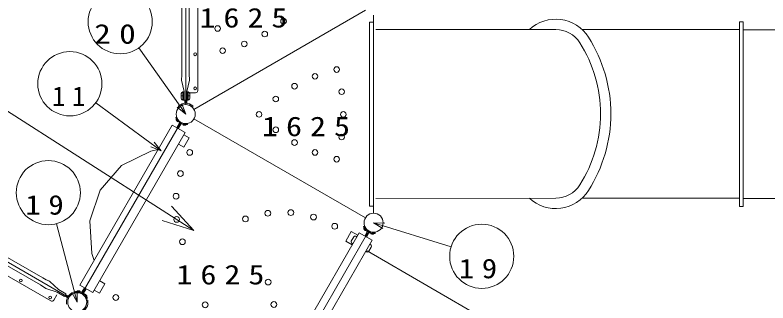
# Model space of a CAD drawing. Units: millimetres on the paper. Extents: x 0 to 420, y -594 to 297.
# Drawn here: x 130.2 to 188.9, y 175.4 to 197.8 of the extents above; entities that cross this region are included whole.
import ezdxf

# ---------------------------------------------------------------- set-up
doc = ezdxf.new("R2010")
doc.units = ezdxf.units.MM
for name, color, linetype, lineweight in [('0_2', 7, 'Continuous', 13), ('2D', 7, 'Continuous', 13), ('2D_DIMENSION', 7, 'Continuous', 13), ('TEXT', 7, 'Continuous', 13)]:
    doc.layers.add(name, color=color, linetype=linetype, lineweight=lineweight)
doc.styles.add('ＭＳ ゴシック', font='')
doc.styles.get('ＭＳ ゴシック').set_extended_font_data('MS Gothic')

msp = doc.modelspace()

# ---------------------------------------------------------------- linework, layer by layer
at = {"layer": '0_2'}
for p, q in [((157.874, 197.295), (158.19, 197.295)), ((157.874, 182.962), (158.19, 182.962))]:
    msp.add_line(p, q, dxfattribs=at)
at = {"layer": '2D'}
for p, q in [((143.54, 190.869), (143.54, 206.304)), ((144.479, 205.214), (144.479, 191.964)), ((143.247, 193.403), (143.247, 203.771)), ((143.803, 203.896), (143.803, 193.277)), ((144.182, 190.499), (157.549, 198.216)), ((157.549, 198.216), (144.182, 190.499)), ((158.19, 197.846), (158.19, 182.411)), ((157.874, 197.295), (157.874, 182.962)), ((186.722, 197.325), (186.722, 182.932)), ((186.992, 197.325), (186.722, 197.325)), ((186.992, 182.932), (186.992, 197.325)), ((158.351, 196.721), (172.386, 196.722)), ((174.444, 196.721), (186.722, 196.721)), ((201.328, 196.687), (186.992, 196.687)), ((139.882, 195.288), (143.54, 190.128)), ((143.23, 193.09), (143.247, 193.403)), ((143.803, 193.277), (143.844, 192.782)), ((143.203, 192.785), (143.213, 192.873)), ((143.409, 191.883), (143.203, 192.785)), ((143.213, 192.873), (143.23, 193.09)), ((143.844, 192.782), (143.64, 191.879)), ((143.195, 191.743), (143.197, 191.351)), ((143.197, 191.543), (143.406, 191.543)), ((143.407, 191.86), (143.322, 191.86)), ((143.324, 191.228), (143.324, 191.86)), ((143.407, 191.227), (143.407, 191.86)), ((143.409, 191.211), (143.409, 191.883)), ((143.64, 191.879), (143.64, 191.211)), ((143.64, 191.796), (143.642, 191.796)), ((143.642, 191.227), (143.642, 191.86)), ((143.642, 191.86), (143.728, 191.86)), ((143.853, 191.543), (143.644, 191.543)), ((143.726, 191.228), (143.726, 191.86)), ((143.837, 191.798), (144.312, 191.798)), ((143.854, 191.743), (143.853, 191.351)), ((136.528, 191.018), (141.629, 187.278)), ((143.54, 190.128), (143.241, 190.937)), ((143.322, 191.227), (143.407, 191.227)), ((143.64, 191.211), (143.409, 191.211)), ((143.47, 190.991), (143.47, 191.214)), ((143.545, 190.991), (143.545, 191.214)), ((143.62, 190.991), (143.62, 191.214)), ((143.728, 191.227), (143.642, 191.227)), ((142.876, 190.679), (143.54, 190.128)), ((143.021, 190.656), (143.01, 190.669)), ((144.069, 190.656), (144.08, 190.669)), ((142.773, 189.841), (142.777, 189.852)), ((142.775, 189.835), (142.773, 189.841)), ((142.776, 189.828), (142.775, 189.835)), ((142.789, 189.799), (142.776, 189.828)), ((142.777, 189.852), (142.779, 189.856)), ((142.779, 189.856), (142.838, 189.879)), ((142.808, 189.761), (142.789, 189.799)), ((142.793, 189.694), (142.803, 189.71)), ((142.799, 189.675), (142.793, 189.694)), ((142.812, 189.656), (142.799, 189.675)), ((142.803, 189.71), (142.823, 189.726)), ((142.827, 189.729), (142.808, 189.761)), ((142.83, 189.635), (142.812, 189.656)), ((142.823, 189.726), (142.827, 189.729)), ((142.858, 189.679), (142.827, 189.729)), ((142.848, 189.611), (142.83, 189.635)), ((142.838, 189.879), (142.85, 189.848)), ((142.867, 189.587), (142.848, 189.611)), ((142.85, 189.848), (142.869, 189.81)), ((142.888, 189.634), (142.858, 189.679)), ((142.882, 189.567), (142.867, 189.587)), ((142.869, 189.81), (142.89, 189.768)), ((142.922, 189.593), (142.888, 189.634)), ((142.89, 189.768), (142.913, 189.728)), ((142.913, 189.728), (142.941, 189.687)), ((142.96, 189.552), (142.922, 189.593)), ((142.941, 189.687), (142.974, 189.647)), ((142.974, 189.647), (143.01, 189.61)), ((143.01, 189.61), (143.047, 189.572)), ((143.047, 189.572), (143.092, 189.538)), ((157.549, 182.04), (144.182, 189.758)), ((157.549, 182.041), (144.182, 189.758)), ((142.498, 189.276), (135.299, 176.807)), ((143.17, 189.487), (135.453, 176.12)), ((143.506, 188.694), (142.498, 189.276)), ((142.845, 189.076), (143.058, 189.447)), ((142.898, 189.547), (142.882, 189.567)), ((142.914, 189.538), (142.898, 189.547)), ((143.119, 189.398), (142.911, 189.037)), ((143.119, 189.398), (142.911, 189.037)), ((142.933, 189.543), (142.914, 189.538)), ((142.953, 189.559), (142.933, 189.543)), ((142.999, 189.516), (142.96, 189.552)), ((142.977, 188.999), (143.192, 189.369)), ((143.043, 189.48), (142.999, 189.516)), ((143.092, 189.538), (143.106, 189.524)), ((143.106, 189.524), (143.116, 189.508)), ((143.116, 189.508), (143.127, 189.485)), ((143.133, 189.431), (143.119, 189.398)), ((143.141, 189.426), (143.119, 189.398)), ((143.127, 189.485), (143.13, 189.473)), ((143.13, 189.473), (143.134, 189.465)), ((143.134, 189.465), (143.132, 189.434)), ((143.132, 189.434), (143.133, 189.431)), ((143.144, 189.427), (143.141, 189.426)), ((143.17, 189.444), (143.144, 189.427)), ((143.179, 189.445), (143.17, 189.444)), ((143.192, 189.448), (143.179, 189.445)), ((143.217, 189.45), (143.192, 189.448)), ((143.236, 189.45), (143.217, 189.45)), ((143.229, 189.372), (143.282, 189.352)), ((143.254, 189.444), (143.236, 189.45)), ((143.306, 189.422), (143.254, 189.444)), ((143.282, 189.352), (143.333, 189.337)), ((143.358, 189.409), (143.306, 189.422)), ((143.333, 189.337), (143.387, 189.324)), ((143.342, 189.334), (143.338, 189.309)), ((143.338, 189.309), (143.343, 189.29)), ((143.343, 189.29), (143.36, 189.281)), ((143.407, 189.396), (143.358, 189.409)), ((143.36, 189.281), (143.385, 189.277)), ((143.385, 189.277), (143.41, 189.274)), ((143.387, 189.324), (143.439, 189.316)), ((143.459, 189.388), (143.407, 189.396)), ((143.41, 189.274), (143.44, 189.27)), ((143.439, 189.316), (143.494, 189.312)), ((143.44, 189.27), (143.47, 189.266)), ((143.508, 189.384), (143.459, 189.388)), ((143.47, 189.266), (143.497, 189.261)), ((143.494, 189.312), (143.552, 189.31)), ((143.497, 189.261), (143.52, 189.259)), ((143.554, 189.384), (143.508, 189.384)), ((143.52, 189.259), (143.539, 189.264)), ((143.539, 189.264), (143.548, 189.28)), ((143.548, 189.28), (143.552, 189.305)), ((143.552, 189.305), (143.552, 189.31)), ((143.552, 189.31), (143.59, 189.31)), ((143.602, 189.387), (143.554, 189.384)), ((143.59, 189.31), (143.632, 189.313)), ((143.644, 189.389), (143.602, 189.387)), ((143.632, 189.313), (143.664, 189.316)), ((143.677, 189.395), (143.644, 189.389)), ((143.664, 189.316), (143.67, 189.318)), ((143.67, 189.318), (143.676, 189.319)), ((143.676, 189.319), (143.684, 189.328)), ((143.687, 189.332), (143.677, 189.395)), ((143.684, 189.328), (143.687, 189.332)), ((136.307, 176.225), (143.506, 188.694)), ((143.403, 188.515), (143.811, 188.28)), ((141.629, 187.278), (141.089, 187.951)), ((143.811, 188.28), (143.388, 187.547)), ((140.815, 187.242), (138.542, 186.121)), ((141.394, 187.364), (140.815, 187.242)), ((140.825, 187.591), (141.629, 187.278)), ((143.388, 187.547), (142.98, 187.782)), ((138.542, 186.121), (136.872, 184.214)), ((136.872, 184.214), (136.056, 181.814)), ((121.073, 183.564), (134.44, 175.847)), ((121.074, 183.566), (134.441, 175.849)), ((158.351, 183.553), (172.386, 183.58)), ((174.443, 183.58), (186.722, 183.58)), ((201.364, 183.545), (186.992, 183.545)), ((123.414, 182.552), (132.393, 177.368)), ((186.722, 182.932), (186.992, 182.932)), ((133.027, 175.579), (121.552, 182.204)), ((132.223, 176.824), (123.027, 182.133)), ((133.467, 181.593), (135.082, 175.478)), ((136.056, 181.814), (136.221, 179.283)), ((157.407, 181.358), (157.411, 181.37)), ((157.409, 181.352), (157.407, 181.358)), ((157.411, 181.37), (157.413, 181.374)), ((157.413, 181.374), (157.472, 181.396)), ((157.472, 181.396), (157.484, 181.365)), ((157.484, 181.365), (157.503, 181.327)), ((158.19, 181.67), (158.92, 181.21)), ((159.052, 181.636), (158.19, 181.67)), ((164.231, 179.795), (158.19, 181.67)), ((149.855, 168.404), (157.058, 180.88)), ((150.102, 167.662), (157.82, 181.029)), ((156.028, 180.241), (156.451, 180.975)), ((156.451, 180.975), (156.947, 180.688)), ((158.066, 180.299), (157.058, 180.88)), ((157.411, 181.345), (157.409, 181.352)), ((157.424, 181.316), (157.411, 181.345)), ((157.442, 181.279), (157.424, 181.316)), ((157.428, 181.211), (157.437, 181.228)), ((157.433, 181.192), (157.428, 181.211)), ((157.447, 181.174), (157.433, 181.192)), ((157.437, 181.228), (157.457, 181.243)), ((157.461, 181.246), (157.442, 181.279)), ((157.464, 181.153), (157.447, 181.174)), ((157.457, 181.243), (157.461, 181.246)), ((157.492, 181.196), (157.461, 181.246)), ((157.483, 181.128), (157.464, 181.153)), ((157.501, 181.104), (157.483, 181.128)), ((157.523, 181.151), (157.492, 181.196)), ((157.499, 180.626), (157.693, 180.964)), ((157.517, 181.085), (157.501, 181.104)), ((157.503, 181.327), (157.524, 181.285)), ((157.532, 181.065), (157.517, 181.085)), ((157.556, 181.11), (157.523, 181.151)), ((157.524, 181.285), (157.547, 181.245)), ((157.548, 181.055), (157.532, 181.065)), ((157.547, 181.245), (157.575, 181.205)), ((157.568, 181.06), (157.548, 181.055)), ((157.594, 181.069), (157.556, 181.11)), ((157.754, 180.915), (157.565, 180.588)), ((157.754, 180.915), (157.565, 180.588)), ((157.587, 181.076), (157.568, 181.06)), ((157.575, 181.205), (157.608, 181.164)), ((157.633, 181.034), (157.594, 181.069)), ((157.608, 181.164), (157.644, 181.127)), ((157.631, 180.55), (157.826, 180.887)), ((157.677, 180.997), (157.633, 181.034)), ((157.644, 181.127), (157.681, 181.089)), ((157.681, 181.089), (157.727, 181.055)), ((157.727, 181.055), (157.74, 181.042)), ((157.74, 181.042), (157.75, 181.025)), ((157.75, 181.025), (157.761, 181.003)), ((157.767, 180.948), (157.754, 180.915)), ((157.775, 180.943), (157.754, 180.915)), ((157.761, 181.003), (157.765, 180.99)), ((157.765, 180.99), (157.768, 180.982)), ((157.768, 180.982), (157.766, 180.951)), ((157.766, 180.951), (157.767, 180.948)), ((157.779, 180.944), (157.775, 180.943)), ((157.805, 180.961), (157.779, 180.944)), ((157.813, 180.962), (157.805, 180.961)), ((157.826, 180.965), (157.813, 180.962)), ((157.851, 180.967), (157.826, 180.965)), ((157.87, 180.967), (157.851, 180.967)), ((157.863, 180.89), (157.917, 180.87)), ((157.889, 180.962), (157.87, 180.967)), ((157.941, 180.94), (157.889, 180.962)), ((157.917, 180.87), (157.967, 180.854)), ((157.992, 180.926), (157.941, 180.94)), ((157.967, 180.854), (158.022, 180.841)), ((157.976, 180.852), (157.973, 180.827)), ((157.973, 180.827), (157.978, 180.807)), ((157.978, 180.807), (157.994, 180.798)), ((158.042, 180.914), (157.992, 180.926)), ((157.994, 180.798), (158.019, 180.794)), ((158.019, 180.794), (158.044, 180.791)), ((158.022, 180.841), (158.074, 180.833)), ((158.094, 180.905), (158.042, 180.914)), ((158.044, 180.791), (158.074, 180.787)), ((158.074, 180.833), (158.128, 180.829)), ((158.074, 180.787), (158.104, 180.783)), ((158.143, 180.901), (158.094, 180.905)), ((158.104, 180.783), (158.131, 180.778)), ((158.128, 180.829), (158.186, 180.827)), ((158.131, 180.778), (158.154, 180.776)), ((158.189, 180.902), (158.143, 180.901)), ((158.154, 180.776), (158.173, 180.781)), ((158.173, 180.781), (158.183, 180.797)), ((158.183, 180.797), (158.186, 180.822)), ((158.186, 180.822), (158.187, 180.827)), ((158.186, 180.827), (158.224, 180.827)), ((158.236, 180.904), (158.189, 180.902)), ((158.224, 180.827), (158.266, 180.83)), ((158.278, 180.907), (158.236, 180.904)), ((158.266, 180.83), (158.298, 180.833)), ((158.311, 180.912), (158.278, 180.907)), ((158.298, 180.833), (158.304, 180.835)), ((158.304, 180.835), (158.311, 180.837)), ((158.321, 180.85), (158.311, 180.912)), ((158.311, 180.837), (158.319, 180.846)), ((158.319, 180.846), (158.321, 180.85)), ((158.066, 180.299), (150.863, 167.822)), ((156.524, 179.955), (156.028, 180.241)), ((156.443, 180.242), (156.428, 180.194)), ((156.428, 180.194), (156.431, 180.147)), ((156.634, 180.573), (156.443, 180.242)), ((156.564, 180.027), (156.881, 180.576)), ((156.668, 180.609), (156.634, 180.573)), ((156.71, 180.631), (156.668, 180.609)), ((156.761, 180.634), (156.71, 180.631)), ((156.808, 180.618), (156.761, 180.634)), ((156.881, 180.576), (156.808, 180.618)), ((156.431, 180.147), (156.453, 180.101)), ((156.453, 180.101), (156.491, 180.069)), ((156.491, 180.069), (156.564, 180.027)), ((157.571, 179.445), (157.888, 179.994)), ((158.009, 179.778), (157.819, 179.448)), ((157.888, 179.994), (157.961, 179.952)), ((157.961, 179.952), (157.999, 179.919)), ((157.999, 179.919), (158.021, 179.874)), ((158.024, 179.827), (158.009, 179.778)), ((158.021, 179.874), (158.024, 179.827)), ((136.221, 179.283), (136.406, 178.725)), ((157.644, 179.403), (157.571, 179.445)), ((157.692, 179.387), (157.644, 179.403)), ((169.687, 172.532), (157.676, 179.467)), ((157.742, 179.39), (157.692, 179.387)), ((157.784, 179.411), (157.742, 179.39)), ((157.819, 179.448), (157.784, 179.411)), ((132.672, 177.227), (132.393, 177.368)), ((132.223, 176.824), (132.632, 176.541)), ((132.868, 177.133), (132.672, 177.227)), ((132.949, 177.097), (132.868, 177.133)), ((133.628, 176.467), (132.949, 177.097)), ((135.299, 176.807), (136.307, 176.225)), ((137.245, 176.907), (136.821, 176.174)), ((136.837, 177.142), (137.245, 176.907)), ((132.632, 176.541), (133.515, 176.266)), ((133.515, 176.266), (134.094, 175.932)), ((133.591, 176.222), (133.59, 176.221)), ((134.209, 176.131), (133.628, 176.467)), ((134.094, 175.932), (134.209, 176.131)), ((134.375, 175.966), (134.181, 176.078)), ((134.653, 176.227), (135.082, 175.478)), ((134.889, 176.187), (134.883, 176.203)), ((134.954, 176.303), (134.952, 176.299)), ((134.952, 176.299), (134.961, 176.236)), ((134.962, 176.312), (134.954, 176.303)), ((134.961, 176.236), (134.994, 176.242)), ((134.968, 176.313), (134.962, 176.312)), ((134.975, 176.315), (134.968, 176.313)), ((135.006, 176.318), (134.975, 176.315)), ((134.994, 176.242), (135.036, 176.244)), ((135.048, 176.321), (135.006, 176.318)), ((135.036, 176.244), (135.084, 176.247)), ((135.086, 176.321), (135.048, 176.321)), ((135.082, 175.478), (135.085, 176.341)), ((135.084, 176.247), (135.13, 176.247)), ((135.09, 176.351), (135.086, 176.326)), ((135.086, 176.326), (135.086, 176.321)), ((135.145, 176.32), (135.086, 176.321)), ((135.099, 176.367), (135.09, 176.351)), ((135.118, 176.373), (135.099, 176.367)), ((135.141, 176.37), (135.118, 176.373)), ((135.13, 176.247), (135.179, 176.243)), ((135.168, 176.365), (135.141, 176.37)), ((135.199, 176.315), (135.145, 176.32)), ((135.198, 176.361), (135.168, 176.365)), ((135.179, 176.243), (135.231, 176.235)), ((135.229, 176.358), (135.198, 176.361)), ((135.251, 176.307), (135.199, 176.315)), ((135.254, 176.354), (135.229, 176.358)), ((135.231, 176.235), (135.28, 176.222)), ((135.306, 176.294), (135.251, 176.307)), ((135.279, 176.35), (135.254, 176.354)), ((135.295, 176.341), (135.279, 176.35)), ((135.28, 176.222), (135.332, 176.209)), ((135.3, 176.322), (135.295, 176.341)), ((135.296, 176.297), (135.3, 176.322)), ((135.356, 176.279), (135.306, 176.294)), ((135.332, 176.209), (135.384, 176.187)), ((135.409, 176.259), (135.356, 176.279)), ((135.384, 176.187), (135.402, 176.182)), ((135.402, 176.182), (135.421, 176.181)), ((135.421, 176.181), (135.447, 176.183)), ((135.646, 176.607), (135.446, 176.262)), ((135.447, 176.183), (135.459, 176.186)), ((135.459, 176.186), (135.468, 176.187)), ((135.468, 176.187), (135.494, 176.204)), ((135.494, 176.204), (135.497, 176.205)), ((135.497, 176.205), (135.519, 176.233)), ((135.504, 176.166), (135.506, 176.197)), ((135.508, 176.158), (135.504, 176.166)), ((135.505, 176.201), (135.519, 176.233)), ((135.506, 176.197), (135.505, 176.201)), ((135.511, 176.146), (135.508, 176.158)), ((135.523, 176.123), (135.511, 176.146)), ((135.519, 176.233), (135.712, 176.568)), ((135.519, 176.233), (135.712, 176.568)), ((135.532, 176.107), (135.523, 176.123)), ((135.546, 176.093), (135.532, 176.107)), ((135.591, 176.059), (135.546, 176.093)), ((135.778, 176.53), (135.58, 176.185)), ((135.596, 176.151), (135.64, 176.115)), ((135.64, 176.115), (135.678, 176.079)), ((135.678, 176.079), (135.717, 176.038)), ((135.685, 176.072), (135.705, 176.088)), ((135.705, 176.088), (135.724, 176.093)), ((135.724, 176.093), (135.74, 176.084)), ((135.74, 176.084), (135.756, 176.064)), ((136.821, 176.174), (136.414, 176.409)), ((133.491, 176.05), (133.255, 175.64)), ((134.3, 175.836), (134.106, 175.948)), ((134.337, 175.901), (134.144, 176.013)), ((135.629, 176.021), (135.591, 176.059)), ((135.664, 175.985), (135.629, 176.021)), ((135.697, 175.944), (135.664, 175.985)), ((135.725, 175.903), (135.697, 175.944)), ((135.717, 176.038), (135.75, 175.997)), ((135.748, 175.863), (135.725, 175.903)), ((135.77, 175.821), (135.748, 175.863)), ((135.75, 175.997), (135.781, 175.952)), ((135.756, 176.064), (135.771, 176.044)), ((135.788, 175.783), (135.77, 175.821)), ((135.771, 176.044), (135.79, 176.02)), ((135.781, 175.952), (135.811, 175.902)), ((135.8, 175.752), (135.788, 175.783)), ((135.79, 176.02), (135.808, 175.996)), ((135.799, 175.67), (135.815, 175.672)), ((135.859, 175.775), (135.8, 175.752)), ((135.808, 175.996), (135.826, 175.975)), ((135.816, 175.905), (135.811, 175.902)), ((135.811, 175.902), (135.83, 175.87)), ((135.835, 175.921), (135.816, 175.905)), ((135.826, 175.975), (135.84, 175.956)), ((135.83, 175.87), (135.849, 175.832)), ((135.845, 175.937), (135.835, 175.921)), ((135.84, 175.956), (135.845, 175.937)), ((135.849, 175.832), (135.862, 175.803)), ((135.861, 175.779), (135.859, 175.775)), ((135.865, 175.79), (135.861, 175.779)), ((135.862, 175.803), (135.863, 175.797)), ((135.863, 175.797), (135.865, 175.79))]:
    msp.add_line(p, q, dxfattribs=at)
for centre, radius in [((138.437, 197.327), 2.5), ((151.166, 197.364), 0.219), ((146.029, 196.799), 0.219), ((149.702, 196.368), 0.219), ((148.108, 195.598), 0.219), ((134.511, 192.496), 2.5), ((144.279, 194.789), 0.108), ((146.418, 195.072), 0.219), ((155.309, 193.601), 0.219), ((153.619, 193.074), 0.219), ((152.025, 192.304), 0.219), ((144.279, 192.139), 0.108), ((155.698, 191.874), 0.219), ((150.561, 191.308), 0.219), ((143.54, 190.128), 0.741), ((149.26, 190.108), 0.219), ((155.829, 190.108), 0.219), ((150.561, 188.908), 0.219), ((155.698, 188.343), 0.219), ((152.025, 187.912), 0.219), ((143.852, 187.145), 0.225), ((153.619, 187.142), 0.219), ((155.309, 186.616), 0.219), ((132.829, 184.01), 2.5), ((143.129, 185.496), 0.225), ((142.785, 183.729), 0.225), ((149.94, 182.404), 0.225), ((151.739, 182.456), 0.225), ((142.836, 181.93), 0.225), ((148.195, 181.96), 0.225), ((153.506, 182.112), 0.225), ((158.19, 181.67), 0.741), ((155.155, 181.389), 0.225), ((166.618, 179.054), 2.5), ((143.281, 180.185), 0.225), ((130.681, 177.165), 0.108), ((149.97, 177.045), 0.225), ((135.082, 175.478), 0.741), ((135.082, 175.477), 0.741), ((132.975, 175.84), 0.108), ((138.096, 175.842), 0.225), ((145.055, 175.271), 0.225), ((150.414, 175.301), 0.225)]:
    msp.add_circle(centre, radius, dxfattribs=at)
for centre, radius, start, end in [((172.386, 194.491), 3.035, 32.49728, 132.70446), ((172.386, 194.491), 2.23, 32.56247, 90), ((165.3, 190.069), 11.387, 0.4147, 32.11317), ((165.3, 190.069), 10.582, 0.44622, 32.09772), ((144.312, 191.964), 0.167, 270, 0), ((143.322, 191.733), 0.127, 90, 175.66886), ((143.321, 191.351), 0.124, 180.22639, 270.46696), ((143.728, 191.733), 0.127, 4.33114, 90), ((143.729, 191.351), 0.124, 269.53304, 359.77361), ((143.087, 190.733), 0.1, 167.17799, 219.79182), ((143.022, 190.748), 0.0333, 130.29832, 167.17799), ((143.545, 190.131), 0.842, 49.70168, 130.29832), ((143.545, 190.131), 0.742, 45.05104, 134.94896), ((143.437, 190.991), 0.0333, 317.85622, 0), ((143.437, 190.991), 0.108, 350.32634, 0), ((143.653, 190.991), 0.108, 180, 189.67366), ((143.653, 190.991), 0.0333, 180, 222.14378), ((144.003, 190.733), 0.1, 320.20818, 12.82201), ((144.068, 190.748), 0.0333, 12.82201, 49.70168), ((165.3, 190.233), 10.582, 327.90228, 359.55378), ((165.3, 190.233), 11.387, 327.88683, 359.5853), ((143.039, 189.458), 0.0225, 330.15402, 80.45567), ((143.212, 189.358), 0.0225, 39.54433, 149.84598), ((172.386, 185.811), 2.23, 270, 327.43753), ((172.386, 185.811), 3.035, 227.30346, 327.50272), ((157.673, 180.975), 0.0225, 330.15402, 80.45567), ((157.846, 180.875), 0.0225, 39.54433, 149.84598), ((135.082, 175.471), 0.842, 109.70168, 190.29832), ((134.809, 176.232), 0.0333, 72.82201, 109.70168), ((134.79, 176.168), 0.1, 20.20818, 72.82201), ((135.427, 176.273), 0.0225, 219.54433, 329.84598), ((135.599, 176.173), 0.0225, 150.15402, 260.45567), ((133.11, 175.723), 0.167, 240, 330), ((134.283, 175.807), 0.0333, 17.85622, 60), ((134.391, 175.995), 0.108, 240, 249.67366), ((134.283, 175.807), 0.108, 50.32634, 60), ((134.391, 175.995), 0.0333, 240, 282.14378), ((135.082, 175.478), 0.742, 285.05104, 14.94896), ((135.082, 175.478), 0.842, 289.70168, 10.29832), ((135.832, 175.574), 0.1, 47.17799, 99.79182), ((135.877, 175.623), 0.0333, 10.29832, 47.17799)]:
    msp.add_arc(centre, radius, start, end, dxfattribs=at)
at = {"layer": '2D_DIMENSION'}
for p, q in [((142.066, 182.401), (116.124, 199.019)), ((142.427, 182.965), (144.171, 181.053)), ((144.171, 181.053), (142.066, 182.401)), ((144.171, 181.053), (141.705, 181.837))]:
    msp.add_line(p, q, dxfattribs=at)

# ---------------------------------------------------------------- texts
at = {"layer": '2D', "char_height": 1.527, "attachment_point": 7, "style": 'ＭＳ ゴシック'}
for s, insert in [('\\T1.5;\\W1.25;20', (136.403, 195.591)), ('\\T1.5;11', (133.122, 190.759)), ('\\T1.5;\\W1.15;19', (131.043, 182.274)), ('\\T1.5;\\W1.15;19', (164.833, 177.318))]:
    msp.add_mtext(s, dxfattribs=dict(at, insert=insert))
at = {"layer": 'TEXT', "char_height": 1.527, "attachment_point": 7, "style": 'ＭＳ ゴシック'}
for insert in [(144.611, 196.85), (149.491, 188.386), (142.817, 176.838)]:
    msp.add_mtext('\\T1.5;\\W1.2;1625', dxfattribs=dict(at, insert=insert))

doc.saveas('drawing.dxf')
